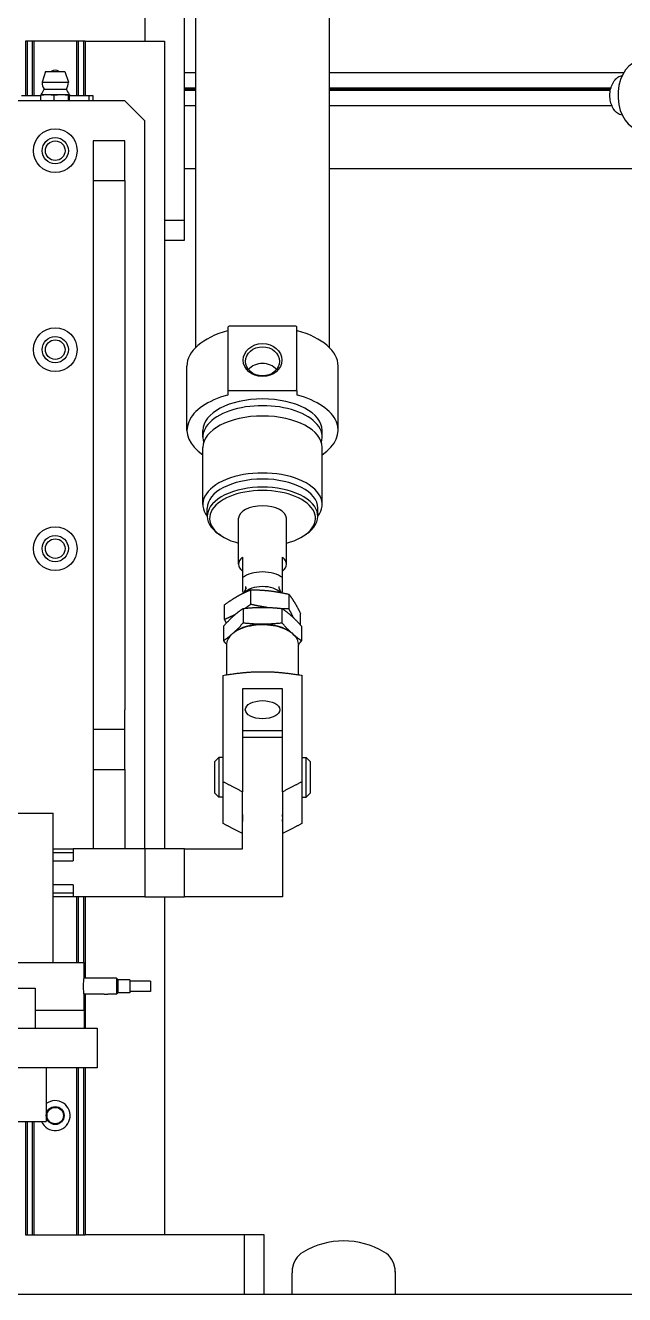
# Model space of a CAD drawing. Header units: millimetres. Extents: x 0 to 7722, y 0 to 5460.
# Drawn here: x 1762.9 to 1913.5, y 1691.9 to 2010.9 of the extents above; entities that cross this region are included whole.
import ezdxf

# ---------------------------------------------------------------- set-up
doc = ezdxf.new("R2010")
doc.units = ezdxf.units.MM
doc.header["$LTSCALE"] = 5
doc.layers.get('0').update_dxf_attribs({"linetype": 'CONTINUOUS'})

msp = doc.modelspace()

# ---------------------------------------------------------------- linework, layer by layer
for p, q in [((1802.931, 1961.894), (1802.931, 2056.301)), ((1805.731, 1929.937), (1805.731, 2056.301)), ((1839.331, 1929.937), (1839.331, 2056.301)), ((1792.931, 2016.894), (1792.931, 2006.894)), ((1762.931, 2006.894), (1762.931, 1993.194)), ((1763.349, 2006.894), (1762.931, 2006.894)), ((1763.349, 2006.894), (1763.349, 1993.194)), ((1764.675, 2006.894), (1763.349, 2006.894)), ((1764.675, 2006.894), (1764.675, 1993.194)), ((1765.081, 2006.894), (1764.675, 2006.894)), ((1765.081, 2006.894), (1765.081, 1993.194)), ((1775.781, 2006.894), (1765.081, 2006.894)), ((1775.781, 2006.894), (1775.781, 1993.194)), ((1776.187, 2006.894), (1775.781, 2006.894)), ((1776.187, 2006.894), (1776.187, 1993.194)), ((1777.513, 2006.894), (1776.187, 2006.894)), ((1777.513, 2006.894), (1777.513, 1993.194)), ((1777.931, 2006.894), (1777.513, 2006.894)), ((1777.931, 2006.894), (1797.931, 2006.894)), ((1777.931, 2006.894), (1777.931, 1993.194)), ((1797.931, 2006.894), (1797.931, 1803.894)), ((1768.01, 1999.305), (1767.131, 1996.6)), ((1768.01, 1999.305), (1772.852, 1999.305)), ((1772.852, 1999.305), (1773.731, 1996.6)), ((1802.931, 1999.044), (1805.731, 1999.044)), ((1839.331, 1999.044), (1913.334, 1999.044)), ((1767.131, 1996.6), (1773.731, 1996.6)), ((1767.631, 1994.858), (1773.231, 1994.858)), ((1802.931, 1995.199), (1805.731, 1995.199)), ((1802.931, 1994.894), (1805.731, 1994.894)), ((1802.931, 1994.589), (1805.731, 1994.589)), ((1839.331, 1995.199), (1910.096, 1995.199)), ((1839.331, 1994.894), (1910.019, 1994.894)), ((1839.331, 1994.589), (1909.956, 1994.589)), ((1787.931, 1991.894), (1728.408, 1991.894)), ((1766.814, 1993.194), (1761.931, 1993.194)), ((1766.814, 1991.894), (1766.814, 1993.376)), ((1766.914, 1993.516), (1768.179, 1993.516)), ((1768.82, 1993.516), (1771.649, 1993.516)), ((1770.184, 1991.894), (1770.184, 1993.376)), ((1772.337, 1993.516), (1773.901, 1993.516)), ((1773.801, 1991.894), (1773.801, 1993.376)), ((1774.048, 1991.894), (1774.048, 1993.376)), ((1778.931, 1993.194), (1774.048, 1993.194)), ((1779.931, 1993.194), (1778.931, 1993.194)), ((1778.931, 1991.894), (1778.931, 1993.194)), ((1779.931, 1991.894), (1779.931, 1993.194)), ((1787.931, 1991.894), (1792.931, 1986.894)), ((1802.931, 1990.744), (1805.731, 1990.744)), ((1839.331, 1990.744), (1910.32, 1990.744)), ((1792.931, 1803.894), (1792.931, 1986.894)), ((1779.931, 1981.894), (1779.931, 1971.894)), ((1787.931, 1981.894), (1779.931, 1981.894)), ((1787.931, 1971.894), (1787.931, 1981.894)), ((1802.931, 1974.894), (1805.731, 1974.894)), ((1839.331, 1974.894), (1977.931, 1974.894)), ((1779.931, 1971.894), (1787.931, 1971.894)), ((1779.931, 1971.894), (1779.931, 1838.894)), ((1787.931, 1971.894), (1787.931, 1838.894)), ((1802.931, 1961.894), (1797.931, 1961.894)), ((1802.931, 1956.894), (1802.931, 1961.894)), ((1797.931, 1956.894), (1802.931, 1956.894)), ((1813.931, 1919.006), (1813.931, 1935.161)), ((1830.931, 1935.266), (1814.131, 1935.266)), ((1831.131, 1919.006), (1831.131, 1935.161)), ((1803.531, 1909.111), (1803.531, 1925.266)), ((1841.531, 1909.111), (1841.531, 1925.266)), ((1813.931, 1918.125), (1813.931, 1919.006)), ((1814.131, 1919.111), (1830.931, 1919.111)), ((1831.131, 1919.006), (1831.131, 1918.125)), ((1807.531, 1907.41), (1807.531, 1909.111)), ((1811.47, 1910.185), (1810.751, 1909.704)), ((1833.592, 1910.185), (1834.311, 1909.704)), ((1837.531, 1907.41), (1837.531, 1909.111)), ((1807.531, 1890.49), (1807.531, 1904.817)), ((1837.531, 1890.49), (1837.531, 1904.817)), ((1808.631, 1887.514), (1808.631, 1889.555)), ((1836.431, 1887.514), (1836.431, 1889.555)), ((1816.531, 1875.46), (1816.531, 1887.004)), ((1828.531, 1875.46), (1828.531, 1887.004)), ((1812.086, 1882.67), (1811.615, 1882.985)), ((1832.976, 1882.67), (1833.447, 1882.985)), ((1817.531, 1877.206), (1817.531, 1872.104)), ((1827.531, 1872.104), (1827.531, 1877.206)), ((1817.531, 1872.104), (1817.531, 1868.613)), ((1818.404, 1869.501), (1817.865, 1868.275)), ((1818.331, 1869.336), (1818.331, 1869.849)), ((1826.658, 1869.501), (1827.168, 1868.341)), ((1826.731, 1869.336), (1826.731, 1869.849)), ((1827.531, 1868.613), (1827.531, 1872.104)), ((1819.58, 1865.382), (1819.58, 1869.034)), ((1829.162, 1867.916), (1829.162, 1864.264)), ((1812.949, 1861.573), (1812.949, 1865.225)), ((1817.624, 1864.33), (1817.624, 1860.678)), ((1827.439, 1860.678), (1827.439, 1864.33)), ((1832.113, 1860.119), (1832.113, 1862.989)), ((1812.716, 1859.856), (1812.716, 1856.204)), ((1832.346, 1859.856), (1832.346, 1856.204)), ((1813.531, 1847.684), (1813.531, 1855.139)), ((1831.531, 1847.684), (1831.531, 1855.139)), ((1812.531, 1847.527), (1812.531, 1820.876)), ((1832.531, 1820.876), (1832.531, 1847.527)), ((1817.531, 1844.162), (1817.531, 1818.279)), ((1827.531, 1844.162), (1817.531, 1844.162)), ((1827.531, 1818.279), (1827.531, 1844.162)), ((1779.931, 1838.894), (1779.931, 1833.894)), ((1787.931, 1833.894), (1787.931, 1838.894)), ((1779.931, 1833.894), (1779.931, 1823.894)), ((1787.931, 1833.894), (1779.931, 1833.894)), ((1787.931, 1823.894), (1787.931, 1833.894)), ((1817.531, 1833.635), (1827.531, 1833.635)), ((1827.531, 1831.894), (1817.531, 1831.894)), ((1810.531, 1825.894), (1811.531, 1826.894)), ((1810.531, 1817.894), (1810.531, 1825.894)), ((1811.531, 1826.894), (1811.531, 1816.894)), ((1812.531, 1826.894), (1811.531, 1826.894)), ((1832.531, 1826.894), (1833.531, 1826.894)), ((1833.531, 1816.894), (1833.531, 1826.894)), ((1834.531, 1825.894), (1833.531, 1826.894)), ((1834.531, 1825.894), (1834.531, 1817.894)), ((1779.931, 1823.894), (1787.931, 1823.894)), ((1779.931, 1823.894), (1779.931, 1803.894)), ((1787.931, 1823.894), (1787.931, 1803.894)), ((1812.531, 1820.876), (1812.531, 1810.349)), ((1832.531, 1810.349), (1832.531, 1820.876)), ((1810.531, 1817.894), (1811.531, 1816.894)), ((1812.531, 1816.894), (1811.531, 1816.894)), ((1817.531, 1814.295), (1817.531, 1818.279)), ((1827.531, 1818.279), (1827.531, 1814.295)), ((1832.531, 1816.894), (1833.531, 1816.894)), ((1834.531, 1817.894), (1833.531, 1816.894)), ((1714.408, 1812.894), (1769.931, 1812.894)), ((1769.931, 1775.394), (1769.931, 1812.894)), ((1817.531, 1803.894), (1817.531, 1814.295)), ((1827.531, 1814.295), (1827.531, 1791.894)), ((1769.931, 1803.894), (1774.931, 1803.894)), ((1774.931, 1802.894), (1769.931, 1802.894)), ((1792.931, 1803.894), (1774.931, 1803.894)), ((1774.931, 1803.894), (1774.931, 1800.894)), ((1792.931, 1803.894), (1792.931, 1791.894)), ((1802.931, 1803.894), (1792.931, 1803.894)), ((1802.931, 1791.894), (1802.931, 1803.894)), ((1802.931, 1803.894), (1817.531, 1803.894)), ((1802.931, 1791.894), (1802.931, 1803.894)), ((1769.931, 1800.894), (1774.931, 1800.894)), ((1774.931, 1794.894), (1769.931, 1794.894)), ((1769.931, 1792.894), (1774.931, 1792.894)), ((1774.931, 1794.894), (1774.931, 1791.894)), ((1774.931, 1791.894), (1769.931, 1791.894)), ((1792.931, 1791.894), (1774.931, 1791.894)), ((1775.781, 1791.894), (1775.781, 1775.394)), ((1776.187, 1791.894), (1776.187, 1775.394)), ((1777.513, 1791.894), (1777.513, 1775.394)), ((1777.931, 1791.894), (1777.931, 1771.394)), ((1792.931, 1791.894), (1802.931, 1791.894)), ((1797.931, 1791.894), (1797.931, 1706.894)), ((1827.531, 1791.894), (1802.931, 1791.894)), ((1745.676, 1775.394), (1777.676, 1775.394)), ((1777.676, 1771.444), (1777.676, 1775.394)), ((1785.869, 1771.394), (1777.67, 1771.394)), ((1785.869, 1771.394), (1785.869, 1767.394)), ((1786.176, 1771.087), (1785.869, 1771.394)), ((1786.176, 1771.087), (1786.176, 1767.7)), ((1789.176, 1771.044), (1786.176, 1771.044)), ((1789.176, 1771.044), (1789.176, 1767.744)), ((1794.376, 1770.694), (1789.176, 1770.694)), ((1794.376, 1770.694), (1794.376, 1768.094)), ((1710.431, 1768.894), (1765.431, 1768.894)), ((1765.431, 1768.894), (1765.431, 1758.894)), ((1782.733, 1767.394), (1777.67, 1767.394)), ((1777.676, 1763.394), (1777.676, 1767.344)), ((1777.931, 1767.394), (1777.931, 1758.894)), ((1785.869, 1767.394), (1783.619, 1767.394)), ((1786.176, 1767.7), (1785.869, 1767.394)), ((1789.176, 1767.744), (1786.176, 1767.744)), ((1794.376, 1768.094), (1789.176, 1768.094)), ((1765.431, 1763.394), (1777.676, 1763.394)), ((1765.431, 1763.394), (1777.676, 1763.394)), ((1777.676, 1763.394), (1777.676, 1758.894)), ((1750.931, 1758.894), (1780.931, 1758.894)), ((1780.931, 1758.894), (1780.931, 1748.894)), ((1780.931, 1748.894), (1750.931, 1748.894)), ((1768.176, 1748.894), (1768.176, 1735.394)), ((1775.781, 1748.894), (1775.781, 1706.894)), ((1776.187, 1748.894), (1776.187, 1706.894)), ((1777.513, 1748.894), (1777.513, 1706.894)), ((1777.931, 1748.894), (1777.931, 1706.894)), ((1755.176, 1735.394), (1768.176, 1735.394)), ((1762.931, 1735.394), (1762.931, 1706.894)), ((1763.349, 1735.394), (1763.349, 1706.894)), ((1764.675, 1735.394), (1764.675, 1706.894)), ((1765.081, 1735.394), (1765.081, 1706.894)), ((1762.931, 1706.894), (1763.349, 1706.894)), ((1763.349, 1706.894), (1764.675, 1706.894)), ((1764.675, 1706.894), (1765.081, 1706.894)), ((1765.081, 1706.894), (1775.781, 1706.894)), ((1775.781, 1706.894), (1776.187, 1706.894)), ((1776.187, 1706.894), (1777.513, 1706.894)), ((1777.513, 1706.894), (1777.931, 1706.894)), ((1797.931, 1706.894), (1777.931, 1706.894)), ((1817.931, 1706.894), (1797.931, 1706.894)), ((1822.931, 1706.894), (1817.931, 1706.894)), ((1817.931, 1706.894), (1817.931, 1691.894)), ((1822.931, 1691.894), (1822.931, 1706.894)), ((1829.932, 1696.894), (1829.932, 1691.894)), ((1855.93, 1691.894), (1855.93, 1696.894)), ((2132.931, 1691.894), (1744.431, 1691.894)), ((1817.931, 1691.894), (1744.431, 1691.894))]:
    msp.add_line(p, q)
for centre, radius in [((1770.431, 1979.394), 5.5), ((1770.431, 1979.394), 3.3), ((1770.431, 1979.394), 2.458), ((1770.431, 1929.394), 5.5), ((1770.431, 1929.394), 3.3), ((1770.431, 1929.394), 2.458), ((1770.431, 1879.394), 5.5), ((1770.431, 1879.394), 3.3), ((1770.431, 1879.394), 2.458), ((1770.431, 1736.894), 2.25), ((1770.431, 1736.894), 2.067)]:
    msp.add_circle(centre, radius)
for centre, radius, start, end in [((1770.431, 1997.788), 1.817, 56.61039, 123.38961), ((1762.028, 1997.004), 6, 324.6923, 339.03835), ((1770.431, 1996.604), 3.3, 180.06771, 211.95342), ((1770.431, 1996.604), 3.3, 328.04658, 359.93229), ((1778.834, 1997.004), 6, 200.96165, 215.3077), ((1770.431, 1736.894), 3.75, 203.57818, 126.96872), ((1842.931, 1685.513), 19.881, 59.16103, 120.83897), ((1842.931, 1685.512), 19.88, 59.16231, 120.83769), ((1835.644, 1697.718), 5.667, 120.83897, 173.54417), ((1835.645, 1697.716), 5.667, 120.83769, 173.55656), ((1850.217, 1697.716), 5.667, 6.44344, 59.16231), ((1850.218, 1697.718), 5.667, 6.45583, 59.16103), ((1842.931, 1696.894), 13, 173.54417, 180.71067), ((1842.931, 1696.894), 12.999, 173.55656, 180), ((1842.931, 1696.894), 12.999, 0, 6.44344), ((1842.931, 1696.894), 13, 359.28933, 6.45583)]:
    msp.add_arc(centre, radius, start, end)
for centre, major_axis, ratio, start_param, end_param in [((1917.445, 1993.301), (0, 8.5), 0.6560036, 0.1586929, 3.1415927), ((1822.531, 1925.266), (-19, 0), 0.5263546, 5.1916684, 6.2831853), ((1813.631, 1934.28), (0.3, 0), 0.5263546, 5.1916684, 6.2831853), ((1814.131, 1935.161), (-0.2, 0), 0.5263546, 4.712389, 6.2831853), ((1830.931, 1935.161), (0.2, 0), 0.5263546, 0, 1.5707963), ((1831.431, 1934.28), (-0.3, 0), 0.5263546, 0, 1.0915169), ((1822.531, 1925.266), (19, 0), 0.5263546, 0, 1.0915169), ((1822.531, 1922.29), (-4.283, 0), 0.8502651, 3.7508886, 5.6738894), ((1822.531, 1909.111), (-19, 0), 0.5263546, 5.1916684, 6.9440306), ((1813.631, 1918.125), (0.3, 0), 0.5263546, 5.1916684, 6.2831853), ((1814.131, 1919.006), (-0.2, 0), 0.5263546, 4.712389, 6.2831853), ((1830.931, 1919.006), (0.2, 0), 0.5263546, 0, 1.5707963), ((1831.431, 1918.125), (-0.3, 0), 0.5263546, 0, 1.0915169), ((1822.531, 1909.111), (19, 0), 0.5263546, 5.62234, 7.3747022), ((1822.531, 1907.41), (-15, 0), 0.5263546, 2.9766145, 6.4481634), ((1822.531, 1909.111), (-15, 0), 0.5263546, 3.1415927, 6.2831853), ((1822.531, 1904.817), (-15, 0), 0.5263546, 3.1415927, 6.2831853), ((1822.531, 1890.49), (-15, 0), 0.5263546, 2.756242, 6.668536), ((1822.531, 1887.514), (-13.9, 0), 0.5263546, 2.4740632, 6.9507148), ((1822.531, 1889.555), (-13.9, 0), 0.5263546, 3.1415927, 6.2831853), ((1822.531, 1887.004), (-13.3, 0), 0.5263546, 2.038825, 7.385953), ((1822.531, 1887.004), (-6, 0), 0.5263546, 3.1415927, 6.2831853), ((1822.531, 1875.46), (-6, 0), 0.5263546, 5.6974998, 6.8688709), ((1822.531, 1875.46), (6, 0), 0.5263546, 5.6974998, 6.8688709), ((1822.531, 1870.359), (6, 0), 0.5263546, 0.5856855, 2.5559071), ((1822.531, 1867.214), (5, 0), 0.5263546, 0.4539483, 2.6956589), ((1822.531, 1870.359), (-6, 0), 0.5263546, 0.5856855, 0.6887215), ((1822.531, 1870.359), (-6, 0), 0.5263546, 2.4528712, 2.5559071), ((1822.531, 1855.904), (-8.5, 0), 0.5263546, 4.712389, 5.7129752), ((1822.531, 1855.904), (-8.5, 0), 0.5263546, 3.7118028, 4.712389)]:
    msp.add_ellipse(centre, major_axis=major_axis, ratio=ratio, start_param=start_param, end_param=end_param)
for centre, major_axis, ratio in [((1822.531, 1926.764), (4.864, 0), 0.8502651), ((1822.531, 1926.458), (4.283, 0), 0.8502651), ((1822.531, 1838.899), (4.323, 0), 0.5263546)]:
    msp.add_ellipse(centre, major_axis=major_axis, ratio=ratio)
for points, knots in [([(1912.922, 1988.329), (1912.696, 1988.364), (1912.474, 1988.43), (1911.916, 1988.679), (1911.596, 1988.908), (1911.005, 1989.503), (1910.74, 1989.878), (1910.3, 1990.736), (1910.128, 1991.22), (1909.899, 1992.241), (1909.841, 1992.777), (1909.842, 1993.849), (1909.902, 1994.384), (1910.135, 1995.403), (1910.308, 1995.886), (1910.758, 1996.753), (1911.033, 1997.137), (1911.663, 1997.751), (1912.015, 1997.986), (1912.565, 1998.197), (1912.742, 1998.245), (1912.922, 1998.272)], [4.812746, 4.812746, 4.812746, 4.812746, 4.9968454, 4.9968454, 5.2961621, 5.2961621, 5.6195863, 5.6195863, 5.9525566, 5.9525566, 6.2857897, 6.2857897, 6.6184691, 6.6184691, 6.9517141, 6.9517141, 7.2846415, 7.2846415, 7.6072115, 7.6072115, 7.7536246, 7.7536246, 7.7536246, 7.7536246]), ([(1768.179, 1993.516), (1768.286, 1993.536), (1768.393, 1993.546), (1768.606, 1993.546), (1768.713, 1993.536), (1768.82, 1993.516)], [3.334273408, 3.334273408, 3.334273408, 3.334273408, 3.372652294, 3.372652294, 3.411031181, 3.411031181, 3.411031181, 3.411031181]), ([(1771.649, 1993.516), (1771.763, 1993.536), (1771.878, 1993.546), (1772.107, 1993.546), (1772.222, 1993.536), (1772.337, 1993.516)], [3.334273408, 3.334273408, 3.334273408, 3.334273408, 3.372652294, 3.372652294, 3.411031181, 3.411031181, 3.411031181, 3.411031181]), ([(1773.901, 1993.516), (1773.909, 1993.536), (1773.917, 1993.546), (1773.932, 1993.546), (1773.94, 1993.536), (1773.948, 1993.516)], [3.334273408, 3.334273408, 3.334273408, 3.334273408, 3.372652294, 3.372652294, 3.411031181, 3.411031181, 3.411031181, 3.411031181]), ([(1813.531, 1855.139), (1813.531, 1855.651), (1813.66, 1856.16), (1814.152, 1857.145), (1814.536, 1857.613), (1815.56, 1858.503), (1816.23, 1858.908), (1817.764, 1859.58), (1818.632, 1859.843), (1820.456, 1860.198), (1821.411, 1860.292), (1823.321, 1860.311), (1824.275, 1860.237), (1826.102, 1859.924), (1826.974, 1859.686), (1828.558, 1859.053), (1829.269, 1858.657), (1830.439, 1857.723), (1830.904, 1857.182), (1831.413, 1856.12), (1831.531, 1855.631), (1831.531, 1855.139)], [6.2831853, 6.2831853, 6.2831853, 6.2831853, 6.5402527, 6.5402527, 6.8273734, 6.8273734, 7.1599477, 7.1599477, 7.4998163, 7.4998163, 7.8350254, 7.8350254, 8.1682348, 8.1682348, 8.5030203, 8.5030203, 8.8423257, 8.8423257, 9.1777291, 9.1777291, 9.424778, 9.424778, 9.424778, 9.424778]), ([(1820.281, 1848.414), (1820.49, 1848.414), (1820.74, 1848.416), (1821.443, 1848.426), (1822.037, 1848.435), (1822.531, 1848.435), (1823.025, 1848.435), (1823.619, 1848.426), (1824.322, 1848.416), (1824.572, 1848.414), (1824.781, 1848.414)], [-0.21095721, -0.21095721, -0.21095721, -0.21095721, -0.14832859, -0.14832859, 0, 0, 0, 0.14832859, 0.14832859, 0.21095721, 0.21095721, 0.21095721, 0.21095721]), ([(1777.676, 1767.344), (1777.676, 1767.344), (1777.669, 1767.395), (1777.644, 1767.604), (1777.627, 1767.762), (1777.594, 1768.126), (1777.576, 1768.356), (1777.551, 1768.861), (1777.544, 1769.136), (1777.544, 1769.651), (1777.551, 1769.926), (1777.576, 1770.431), (1777.594, 1770.661), (1777.627, 1771.025), (1777.644, 1771.183), (1777.669, 1771.392), (1777.676, 1771.444), (1777.676, 1771.444)], [0.30924833, 0.30924833, 0.30924833, 0.30924833, 0.38656005, 0.38656005, 0.46387178, 0.46387178, 0.54118422, 0.54118422, 0.61849666, 0.61849666, 0.6958091, 0.6958091, 0.77312154, 0.77312154, 0.85043326, 0.85043326, 0.92774499, 0.92774499, 0.92774499, 0.92774499]), ([(1782.733, 1767.394), (1782.757, 1767.394), (1782.788, 1767.395), (1782.867, 1767.4), (1782.923, 1767.404), (1783.046, 1767.41), (1783.113, 1767.412), (1783.239, 1767.412), (1783.306, 1767.41), (1783.429, 1767.404), (1783.485, 1767.4), (1783.564, 1767.395), (1783.595, 1767.394), (1783.619, 1767.394)], [0.09874375, 0.09874375, 0.09874375, 0.09874375, 0.11352389, 0.11352389, 0.1324463, 0.1324463, 0.15136871, 0.15136871, 0.17029112, 0.17029112, 0.18921353, 0.18921353, 0.20399367, 0.20399367, 0.20399367, 0.20399367])]:
    msp.add_open_spline(points, degree=3, knots=knots)
for points, weights in [([(1766.814, 1993.376), (1767.543, 1993.494), (1768.179, 1993.516)], [1.03983988559, 1.04446589805, 1]), ([(1766.914, 1993.516), (1766.868, 1993.494), (1766.814, 1993.376)], [1, 1.04446589805, 1.03983988559]), ([(1768.82, 1993.516), (1769.455, 1993.494), (1770.184, 1993.376)], [1, 1.04446589805, 1.03983988559]), ([(1770.184, 1993.376), (1770.967, 1993.494), (1771.649, 1993.516)], [1.03983988559, 1.04446589805, 1]), ([(1772.337, 1993.516), (1773.019, 1993.494), (1773.801, 1993.376)], [1, 1.04446589805, 1.03983988559]), ([(1773.801, 1993.376), (1773.855, 1993.494), (1773.901, 1993.516)], [1.03983988559, 1.04446589805, 1]), ([(1773.948, 1993.516), (1773.995, 1993.494), (1774.048, 1993.376)], [1, 1.04446589805, 1.03983988559]), ([(1812.949, 1865.225), (1814.725, 1866.546), (1816.264, 1867.429)], [1.11704959467, 1.09702036514, 1]), ([(1816.264, 1867.429), (1817.803, 1868.313), (1819.58, 1869.034)], [1, 1.09702036514, 1.11704959467]), ([(1819.58, 1869.034), (1822.147, 1869.034), (1824.371, 1868.775)], [1.11704959467, 1.09702036514, 1]), ([(1824.371, 1868.775), (1826.594, 1868.515), (1829.162, 1867.916)], [1, 1.09702036514, 1.11704959467]), ([(1829.162, 1867.916), (1829.953, 1866.896), (1830.638, 1865.752)], [1.11704959467, 1.09702036514, 1]), ([(1815.17, 1862.393), (1816.309, 1863.431), (1817.624, 1864.33)], [1, 1.09702036514, 1.11704959467]), ([(1817.624, 1864.33), (1820.253, 1864.63), (1822.531, 1864.63)], [1.11704959467, 1.09702036514, 1]), ([(1819.58, 1865.382), (1818.855, 1864.843), (1818.192, 1864.392)], [1.11704959467, 1.10878832448, 1.08742902697]), ([(1823.669, 1864.612), (1821.768, 1864.872), (1819.58, 1865.382)], [1.026613379, 1.09993582871, 1.11704959467]), ([(1822.531, 1864.63), (1824.809, 1864.63), (1827.439, 1864.33)], [1, 1.09702036514, 1.11704959467]), ([(1827.439, 1864.33), (1828.753, 1863.431), (1829.892, 1862.393)], [1.11704959467, 1.09702036514, 1]), ([(1829.162, 1864.264), (1828.296, 1864.264), (1827.494, 1864.292)], [1.11704959467, 1.11021215661, 1.09440251643]), ([(1830.387, 1861.928), (1829.817, 1862.922), (1829.162, 1864.264)], [1.03058945177, 1.10040476994, 1.11704959467]), ([(1830.638, 1865.752), (1831.323, 1864.609), (1832.113, 1862.989)], [1, 1.09702036514, 1.11704959467]), ([(1812.716, 1859.856), (1814.031, 1861.354), (1815.17, 1862.393)], [1.11704959467, 1.09702036514, 1]), ([(1815.708, 1862.868), (1814.424, 1862.172), (1812.949, 1861.573)], [1.03026140377, 1.10036569954, 1.11704959467]), ([(1812.949, 1861.573), (1813.191, 1861.076), (1813.417, 1860.637)], [1.11704959467, 1.11082723338, 1.09717429255]), ([(1817.624, 1860.678), (1816.382, 1859.264), (1815.307, 1858.267)], [1.11704959467, 1.09812565398, 1.01047344608]), ([(1822.531, 1860.378), (1820.253, 1860.378), (1817.624, 1860.678)], [1, 1.09702036514, 1.11704959467]), ([(1827.439, 1860.678), (1824.809, 1860.378), (1822.531, 1860.378)], [1.11704959467, 1.09702036514, 1]), ([(1829.755, 1858.267), (1828.68, 1859.264), (1827.439, 1860.678)], [1.01047344622, 1.098125654, 1.11704959467]), ([(1829.892, 1862.393), (1831.031, 1861.354), (1832.346, 1859.856)], [1, 1.09702036514, 1.11704959467]), ([(1814.645, 1857.678), (1813.746, 1856.908), (1812.716, 1856.204)], [1.03791525766, 1.10129623169, 1.11704959467]), ([(1832.346, 1856.204), (1831.316, 1856.908), (1830.417, 1857.678)], [1.11704959467, 1.10129623171, 1.03791525785]), ([(1812.716, 1856.204), (1813.141, 1855.72), (1813.535, 1855.296)], [1.11704959467, 1.11050030976, 1.09571912634]), ([(1831.527, 1855.296), (1831.921, 1855.72), (1832.346, 1856.204)], [1.09571912639, 1.11050030977, 1.11704959467]), ([(1812.531, 1847.527), (1817.024, 1848.251), (1820.281, 1848.414)], [1.0733305834, 1.09263393613, 1]), ([(1824.781, 1848.414), (1828.038, 1848.251), (1832.531, 1847.527)], [1, 1.09263393613, 1.0733305834]), ([(1812.531, 1820.876), (1814.899, 1819.639), (1817.531, 1818.279)], [1, 1.00237902507, 1.00225993953]), ([(1827.531, 1818.279), (1830.163, 1819.639), (1832.531, 1820.876)], [1.00225993953, 1.00237902507, 1]), ([(1817.531, 1812.556), (1817.385, 1811.69), (1817.531, 1810.824)], [1, 1.00132078041, 1]), ([(1827.531, 1810.824), (1827.677, 1811.69), (1827.531, 1812.556)], [1, 1.00132078041, 1]), ([(1817.531, 1807.752), (1814.899, 1809.112), (1812.531, 1810.349)], [1.00225993953, 1.00237902507, 1]), ([(1832.531, 1810.349), (1830.163, 1809.112), (1827.531, 1807.752)], [1, 1.00237902507, 1.00225993953])]:
    msp.add_rational_spline(points, weights, degree=2)
msp.add_open_spline([(1766.925, 1993.536), (1766.921, 1993.531), (1766.918, 1993.525), (1766.914, 1993.516)], degree=3)

doc.saveas('drawing.dxf')
